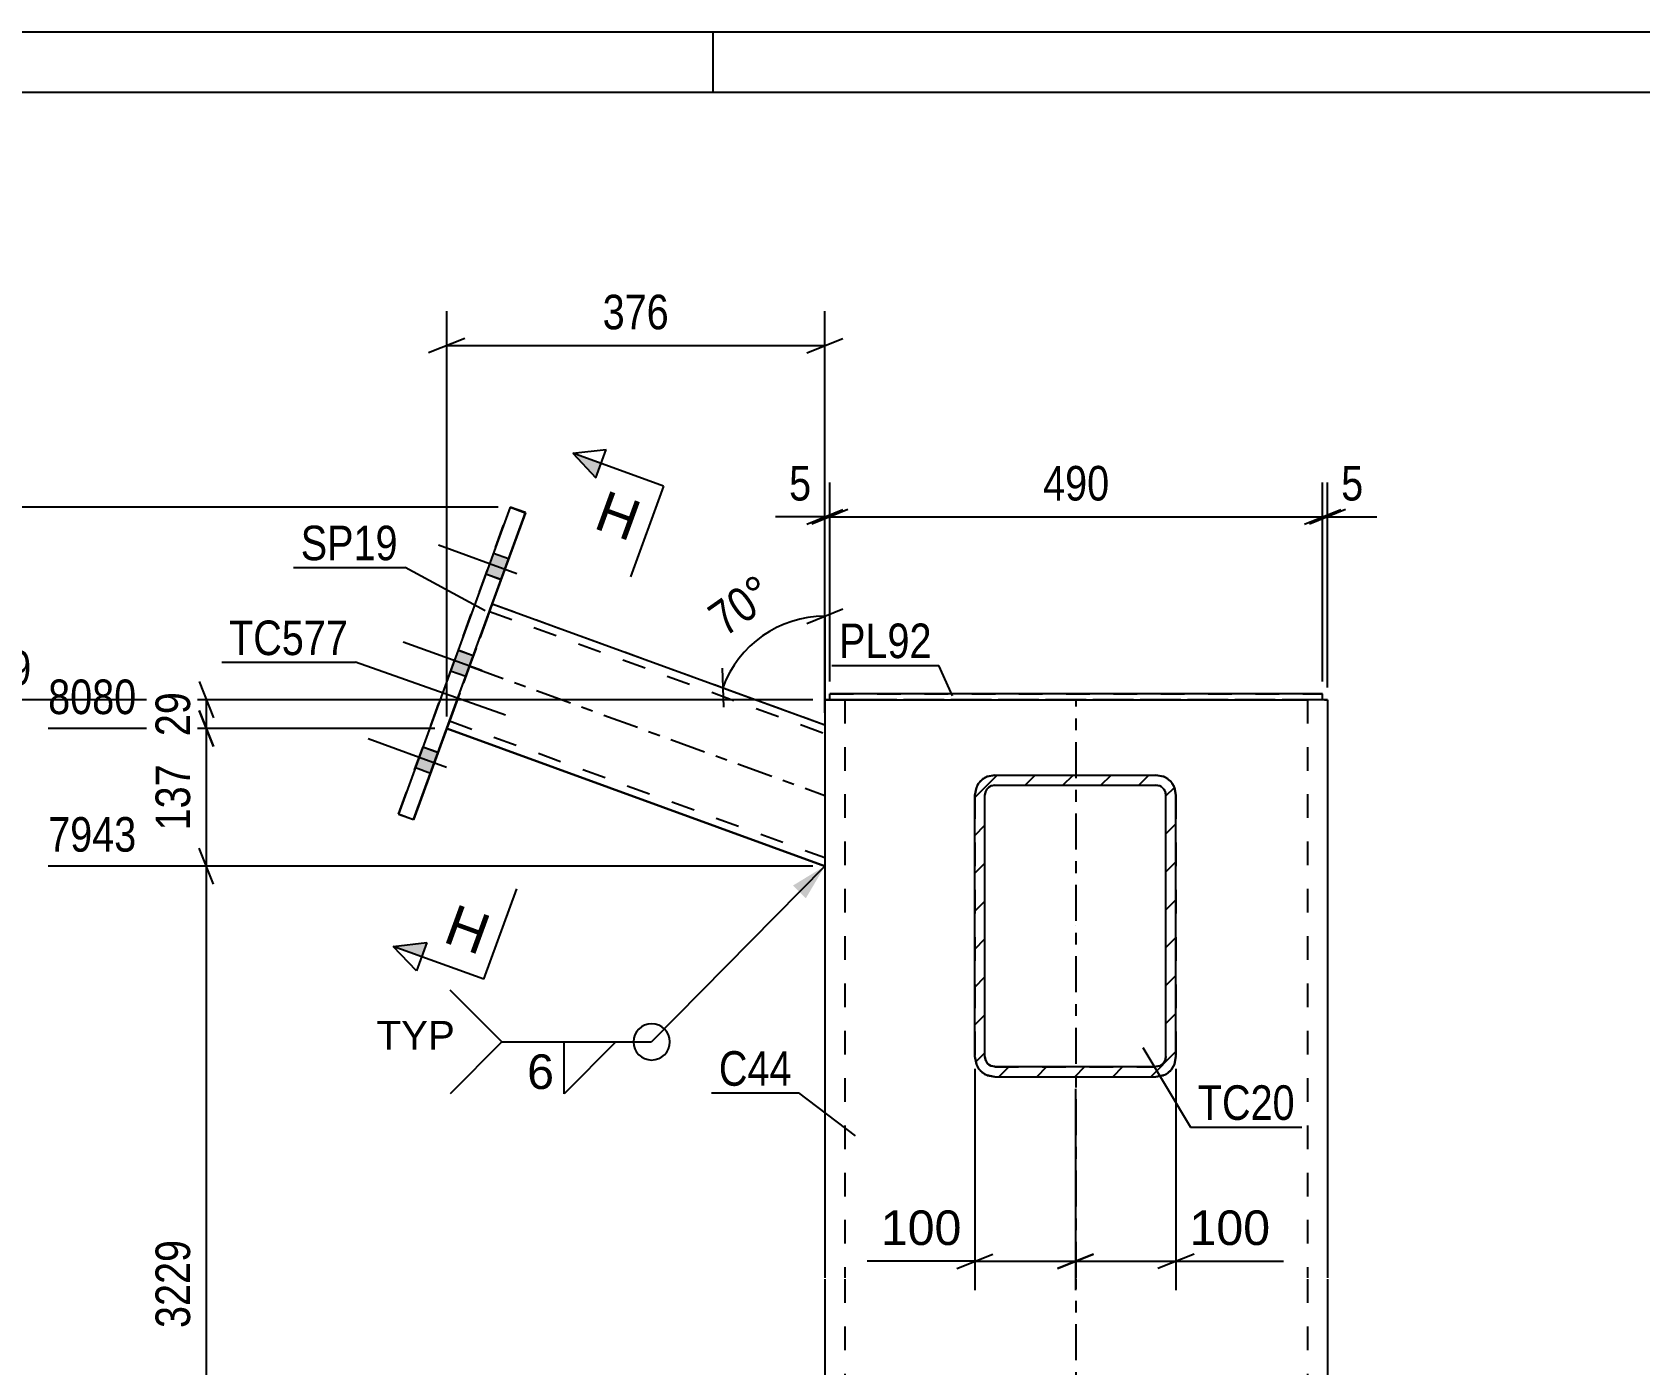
# Model space of a CAD drawing. Header units: millimetres. Extents: x -158 to 436, y -213 to 207.
# Drawn here: x 169.2 to 302.4, y 96.2 to 206.7 of the extents above; entities that cross this region are included whole.
import ezdxf

# ---------------------------------------------------------------- set-up
doc = ezdxf.new("R2010")
doc.units = ezdxf.units.MM
doc.linetypes.add('DXK_LINE_DOT2', pattern=[3.9198, 1.9599, -1.9599])
doc.linetypes.add('DXK_LINE_DOT3', pattern=[5.9187, 2.979, -0.9799, 0.9799, -0.9799])
doc.styles.add('Arial', font='ARIAL.TTF', dxfattribs={"height": 0.2})
doc.styles.add('Arial Narrow', font='ARIALN.TTF', dxfattribs={"height": 0.2})

# ---------------------------------------------------------------- blocks, each defined once
blk = doc.blocks.new('Unknown-284859241-1134')
at = {"color": 5, "linetype": 'Continuous'}
for p, q in [((435.6, 206.66), (-158.4, 206.66)), ((225.6, 201.66), (225.6, 206.66)), ((430.6, 201.66), (-153.4, 201.66))]:
    blk.add_line(p, q, dxfattribs=at)
blk = doc.blocks.new('Bolt-284859241-2456 - 2450')
at = {"linetype": 'Continuous'}
for points in [[(207.38, 163.45), (206.75, 161.73), (208, 161.28), (208.63, 163)], [(207.38, 163.45), (206.75, 161.73), (208, 161.27), (208.63, 163)], [(207.38, 163.45), (206.75, 161.73), (208, 161.27), (208.63, 163)], [(204.45, 155.43), (203.83, 153.71), (205.08, 153.25), (205.71, 154.97)], [(204.45, 155.42), (203.83, 153.7), (205.08, 153.25), (205.71, 154.97)], [(201.53, 147.4), (200.91, 145.68), (202.16, 145.22), (202.79, 146.95)], [(201.53, 147.4), (200.91, 145.68), (202.16, 145.22), (202.79, 146.94)], [(201.53, 147.4), (200.91, 145.68), (202.16, 145.22), (202.79, 146.94)]]:
    blk.add_hatch(color=1, dxfattribs=at).paths.add_polyline_path(points)
at = {"color": 1, "linetype": 'Continuous'}
for p, q in [((209.33, 161.77), (202.83, 164.13)), ((209.33, 161.76), (202.83, 164.13)), ((209.33, 161.76), (202.83, 164.13)), ((208.63, 163), (207.38, 163.45)), ((208.63, 163), (207.38, 163.45)), ((208.63, 163), (207.38, 163.45)), ((208, 161.28), (206.75, 161.73)), ((208, 161.27), (206.75, 161.73)), ((208, 161.27), (206.75, 161.73)), ((206.41, 153.74), (199.91, 156.11)), ((206.41, 153.74), (199.91, 156.1)), ((205.71, 154.97), (204.45, 155.43)), ((205.71, 154.97), (204.45, 155.42)), ((205.08, 153.25), (203.83, 153.71)), ((205.08, 153.25), (203.83, 153.7)), ((203.49, 145.71), (196.99, 148.08)), ((203.49, 145.71), (196.99, 148.08)), ((203.49, 145.71), (196.99, 148.08)), ((202.79, 146.95), (201.53, 147.4)), ((202.79, 146.94), (201.53, 147.4)), ((202.79, 146.94), (201.53, 147.4)), ((202.16, 145.22), (200.91, 145.68)), ((202.16, 145.22), (200.91, 145.68)), ((202.16, 145.22), (200.91, 145.68))]:
    blk.add_line(p, q, dxfattribs=at)
blk = doc.blocks.new('Part-284859241-2461 - 2450')
at = {"color": 2, "linetype": 'Continuous'}
for p, q in [((208.77, 167.29), (199.51, 141.84)), ((200.76, 141.39), (210.03, 166.84)), ((210.03, 166.83), (207.28, 159.28)), ((210.03, 166.84), (208.77, 167.29)), ((210.02, 166.83), (210.03, 166.83)), ((210.03, 166.83), (210.03, 166.84)), ((203.51, 148.94), (200.76, 141.38)), ((200.76, 141.38), (199.51, 141.84)), ((199.51, 141.84), (199.51, 141.84)), ((199.51, 141.84), (199.51, 141.84)), ((199.51, 141.84), (200.76, 141.39)), ((200.76, 141.38), (200.76, 141.39))]:
    blk.add_line(p, q, dxfattribs=at)
at = {"color": 7, "linetype": 'DXK_LINE_DOT2'}
for p, q in [((199.51, 141.84), (208.77, 167.29)), ((208.77, 167.29), (210.02, 166.83)), ((208.77, 167.29), (208.77, 167.29)), ((207.28, 159.28), (203.51, 148.94))]:
    blk.add_line(p, q, dxfattribs=at)
blk = doc.blocks.new('Part-284859241-2500 - 2450')
at = {"linetype": 'Continuous'}
blk.add_hatch(color=2, dxfattribs=at).paths.add_polyline_path([(276.5, 37.3), (275.7, 38.7), (277.3, 38.7)])
at = {"color": 2, "linetype": 'Continuous'}
for p, q in [((234.84, 151.33), (234.84, 103.41)), ((234.84, 151.33), (235.09, 151.33)), ((235.09, 151.33), (235.25, 151.33)), ((236.65, 151.33), (236.89, 151.33)), ((236.89, 151.33), (238.17, 151.33)), ((238.17, 151.33), (273.17, 151.33)), ((273.17, 151.33), (274.44, 151.33)), ((274.69, 151.33), (274.44, 151.33)), ((276.25, 151.33), (276.09, 151.33)), ((276.25, 151.33), (276.5, 151.33)), ((276.5, 151.33), (276.5, 103.41)), ((234.84, 103.31), (234.84, 37.4)), ((276.5, 103.31), (276.5, 37.4)), ((276.5, 37.3), (275.7, 38.7)), ((275.7, 38.7), (277.3, 38.7)), ((277.3, 38.7), (276.5, 37.3)), ((234.84, 37.3), (234.84, 20.63)), ((276.5, 37.3), (276.5, 20.63))]:
    blk.add_line(p, q, dxfattribs=at)
at = {"color": 7, "linetype": 'DXK_LINE_DOT2'}
for p, q in [((235.09, 151.33), (234.84, 151.33)), ((235.81, 151.33), (235.09, 151.33)), ((235.25, 151.33), (235.81, 151.33)), ((236.89, 151.33), (235.81, 151.33)), ((235.81, 151.33), (236.65, 151.33)), ((236.5, 151.33), (236.5, 103.41)), ((236.63, 151.33), (236.5, 151.33)), ((236.5, 151.33), (236.63, 151.33)), ((236.99, 151.33), (236.63, 151.33)), ((236.63, 151.33), (236.99, 151.33)), ((238.17, 151.33), (236.89, 151.33)), ((237.53, 151.33), (236.99, 151.33)), ((236.99, 151.33), (237.53, 151.33)), ((238.17, 151.33), (237.53, 151.33)), ((237.53, 151.33), (238.17, 151.33)), ((238.17, 151.33), (273.17, 151.33)), ((238.17, 151.33), (273.17, 151.33)), ((238.17, 151.33), (273.17, 151.33)), ((273.81, 151.33), (273.17, 151.33)), ((273.17, 151.33), (273.81, 151.33)), ((274.44, 151.33), (273.17, 151.33)), ((274.35, 151.33), (273.81, 151.33)), ((273.81, 151.33), (274.35, 151.33)), ((274.71, 151.33), (274.35, 151.33)), ((274.35, 151.33), (274.71, 151.33)), ((275.53, 151.33), (274.44, 151.33)), ((275.53, 151.33), (274.69, 151.33)), ((274.84, 151.33), (274.71, 151.33)), ((274.71, 151.33), (274.84, 151.33)), ((274.84, 151.33), (274.84, 103.41)), ((276.09, 151.33), (275.53, 151.33)), ((276.25, 151.33), (275.53, 151.33)), ((276.5, 151.33), (276.25, 151.33)), ((236.5, 103.31), (236.5, 37.4)), ((274.84, 103.31), (274.84, 37.4)), ((236.5, 37.3), (236.5, 8.12)), ((274.84, 37.3), (274.84, 8.12)), ((234.84, 20.63), (234.84, 8.12)), ((276.5, 20.63), (276.5, 8.12)), ((234.84, 8.12), (234.84, 8.13)), ((235.09, 8.13), (234.84, 8.13)), ((234.84, 8.12), (235.09, 8.12)), ((235.81, 8.13), (235.09, 8.13)), ((235.09, 8.12), (235.81, 8.12)), ((236.89, 8.13), (235.81, 8.13)), ((235.81, 8.12), (236.89, 8.12)), ((236.5, 8.12), (236.5, 8.13)), ((236.5, 8.13), (236.63, 8.13)), ((236.63, 8.12), (236.5, 8.12)), ((236.63, 8.13), (236.99, 8.13)), ((236.99, 8.12), (236.63, 8.12)), ((238.17, 8.13), (236.89, 8.13)), ((236.89, 8.12), (238.17, 8.12)), ((236.99, 8.13), (237.53, 8.13)), ((237.53, 8.12), (236.99, 8.12)), ((237.53, 8.13), (238.17, 8.13)), ((238.17, 8.12), (237.53, 8.12)), ((238.17, 8.13), (273.17, 8.13)), ((238.17, 8.13), (273.17, 8.13)), ((238.17, 8.12), (273.17, 8.12)), ((238.17, 8.12), (273.17, 8.12)), ((273.17, 8.13), (273.81, 8.13)), ((274.44, 8.13), (273.17, 8.13)), ((273.81, 8.12), (273.17, 8.12)), ((273.17, 8.12), (274.44, 8.12)), ((273.81, 8.13), (274.35, 8.13)), ((274.35, 8.12), (273.81, 8.12)), ((274.35, 8.13), (274.71, 8.13)), ((274.71, 8.12), (274.35, 8.12)), ((275.53, 8.13), (274.44, 8.13)), ((274.44, 8.12), (275.53, 8.12)), ((274.71, 8.13), (274.84, 8.13)), ((274.84, 8.12), (274.71, 8.12)), ((274.84, 8.12), (274.84, 8.13)), ((276.25, 8.13), (275.53, 8.13)), ((275.53, 8.12), (276.25, 8.12)), ((276.5, 8.13), (276.25, 8.13)), ((276.25, 8.12), (276.5, 8.12)), ((276.5, 8.12), (276.5, 8.13))]:
    blk.add_line(p, q, dxfattribs=at)
at = {"color": 7, "linetype": 'DXK_LINE_DOT3'}
for p, q in [((255.67, 103.41), (255.67, 151.33)), ((255.67, 37.4), (255.67, 103.31)), ((255.67, 8.13), (255.67, 37.3))]:
    blk.add_line(p, q, dxfattribs=at)
at = {"color": 2, "linetype": 'Continuous'}
blk.add_circle((276.5, 38.2), 1, dxfattribs=at)
blk = doc.blocks.new('Part-284859241-2540 - 2450')
at = {"color": 7, "linetype": 'DXK_LINE_DOT2'}
for p, q in [((247.4, 144.05), (247.27, 143.41)), ((248.94, 145.08), (248.3, 144.95)), ((248.62, 144.18), (248.94, 144.24)), ((248.94, 145.08), (262.27, 145.08)), ((248.94, 145.08), (248.94, 145.08)), ((248.94, 144.24), (248.94, 144.24)), ((248.94, 144.24), (262.27, 144.24)), ((262.27, 145.08), (262.27, 145.08)), ((262.91, 144.95), (262.27, 145.08)), ((262.27, 144.24), (262.27, 144.24)), ((262.27, 144.24), (262.59, 144.18)), ((263.94, 143.41), (263.81, 144.05)), ((247.27, 143.41), (247.27, 121.74)), ((248.11, 143.41), (248.17, 143.73)), ((248.11, 143.41), (248.11, 143.41)), ((248.11, 121.74), (248.11, 143.41)), ((248.17, 143.73), (248.17, 143.73)), ((263.04, 143.73), (263.04, 143.73)), ((263.04, 143.73), (263.11, 143.41)), ((263.11, 143.41), (263.11, 143.41)), ((263.11, 121.74), (263.11, 143.41)), ((263.94, 143.41), (263.94, 121.74)), ((247.27, 121.74), (247.4, 121.11)), ((248.11, 121.74), (248.11, 121.74)), ((248.17, 121.43), (248.11, 121.74)), ((263.11, 121.74), (263.04, 121.43)), ((263.11, 121.74), (263.11, 121.74)), ((263.81, 121.11), (263.94, 121.74)), ((247.4, 121.1), (247.4, 121.11)), ((248.3, 120.2), (248.94, 120.08)), ((248.94, 120.91), (248.62, 120.97)), ((248.94, 120.91), (248.94, 120.91)), ((248.94, 120.91), (262.27, 120.91)), ((248.94, 120.08), (262.27, 120.08)), ((248.94, 120.08), (248.94, 120.08)), ((262.59, 120.97), (262.27, 120.91)), ((262.27, 120.91), (262.27, 120.91)), ((262.27, 120.08), (262.91, 120.2)), ((262.27, 120.08), (262.27, 120.08)), ((263.81, 121.1), (263.81, 121.11))]:
    blk.add_line(p, q, dxfattribs=at)
at = {"color": 7, "linetype": 'DXK_LINE_DOT3'}
blk.add_line((255.61, 132.58), (255.61, 132.58), dxfattribs=at)
at = {"color": 7, "linetype": 'DXK_LINE_DOT2'}
for centre, radius, start, end in [((248.94, 143.41), 1.67, 112.5, 157.5), ((248.94, 143.41), 0.833, 112.5, 157.5), ((262.27, 143.41), 0.833, 22.5, 67.5), ((262.27, 143.41), 1.67, 22.5, 67.5), ((248.94, 121.74), 0.833, 202.5, 247.5), ((262.27, 121.74), 0.833, 292.5, 337.5), ((248.94, 121.74), 1.67, 202.5, 247.5), ((262.27, 121.74), 1.67, 292.5, 337.5)]:
    blk.add_arc(centre, radius, start, end, dxfattribs=at)
blk = doc.blocks.new('Part-284859241-2555 - 2450')
at = {"color": 2, "linetype": 'Continuous'}
for p, q in [((276.09, 151.83), (235.25, 151.83)), ((235.25, 151.33), (235.25, 151.83)), ((235.25, 151.33), (236.65, 151.33)), ((276.09, 151.33), (274.69, 151.33)), ((276.09, 151.33), (276.09, 151.83))]:
    blk.add_line(p, q, dxfattribs=at)
at = {"color": 7, "linetype": 'DXK_LINE_DOT2'}
for p, q in [((235.25, 151.83), (276.09, 151.83)), ((276.09, 151.33), (235.25, 151.33)), ((235.25, 151.33), (235.25, 151.33)), ((235.25, 151.33), (235.25, 151.33)), ((274.69, 151.33), (236.65, 151.33)), ((276.09, 151.33), (276.09, 151.33)), ((276.09, 151.33), (276.09, 151.33))]:
    blk.add_line(p, q, dxfattribs=at)
blk = doc.blocks.new('Part-284859241-2585 - 2450')
at = {"color": 7, "linetype": 'DXK_LINE_DOT2'}
for p, q in [((206.91, 158.26), (207.03, 158.6)), ((207.03, 158.6), (206.98, 158.47)), ((207.14, 158.91), (206.99, 158.5)), ((206.99, 158.5), (207.14, 158.91)), ((207.03, 158.6), (207.05, 158.65)), ((207.05, 158.65), (207.03, 158.6)), ((207.05, 158.65), (207.05, 158.65)), ((207.05, 158.65), (234.84, 148.54)), ((207.05, 158.65), (234.84, 148.54)), ((207.24, 159.18), (207.14, 158.91)), ((207.14, 158.91), (207.24, 159.18)), ((207.27, 159.28), (207.24, 159.18)), ((207.24, 159.18), (207.27, 159.28)), ((207.27, 159.28), (207.27, 159.28)), ((207.27, 159.28), (234.84, 149.25)), ((206.99, 158.5), (203.76, 149.61)), ((206.99, 158.5), (203.79, 149.72)), ((206.91, 158.26), (203.88, 149.95)), ((206.91, 158.26), (203.88, 149.95)), ((206.98, 158.47), (206.91, 158.26)), ((203.65, 149.31), (203.55, 149.04)), ((203.55, 149.04), (203.65, 149.31)), ((203.65, 149.31), (203.79, 149.72)), ((203.76, 149.61), (203.65, 149.31)), ((203.76, 149.62), (203.74, 149.57)), ((203.74, 149.57), (203.76, 149.61)), ((203.74, 149.57), (203.74, 149.57)), ((203.74, 149.57), (234.84, 138.25)), ((203.74, 149.57), (234.84, 138.25)), ((203.88, 149.95), (203.76, 149.62)), ((203.76, 149.61), (203.81, 149.75)), ((203.81, 149.75), (203.88, 149.95)), ((234.84, 149.25), (234.84, 137.54)), ((203.55, 149.04), (203.51, 148.94)), ((203.51, 148.94), (203.55, 149.04)), ((203.51, 148.94), (203.51, 148.94))]:
    blk.add_line(p, q, dxfattribs=at)
at = {"color": 2, "linetype": 'Continuous'}
for p, q in [((207.27, 159.28), (234.84, 149.25)), ((234.84, 137.54), (203.51, 148.94)), ((203.51, 148.94), (234.84, 137.54))]:
    blk.add_line(p, q, dxfattribs=at)
at = {"color": 7, "linetype": 'DXK_LINE_DOT3'}
blk.add_line((205.39, 154.11), (234.84, 143.39), dxfattribs=at)
blk = doc.blocks.new('Part-284859241-2592 - 2450')
at = {"linetype": 'Continuous'}
h = blk.add_hatch(dxfattribs=at)
h.set_pattern_fill('', scale=0.7, style=0, pattern_type=0)
h.set_pattern_definition([(45, (263.812, 144.0593), (-1.57154, 1.57154), [])])
h.paths.add_polyline_path([(263.94, 143.42), (263.81, 144.06), (263.45, 144.6), (262.91, 144.96), (262.27, 145.09), (248.94, 145.09), (248.3, 144.96), (247.76, 144.6), (247.4, 144.06), (247.27, 143.42), (247.27, 121.75), (247.4, 121.12), (247.76, 120.58), (248.3, 120.22), (248.94, 120.09), (262.27, 120.09), (262.91, 120.22), (263.45, 120.58), (263.81, 121.12), (263.94, 121.75)])
h.paths.add_polyline_path([(263.04, 121.44), (262.86, 121.17), (262.59, 120.98), (262.27, 120.92), (248.94, 120.92), (248.62, 120.98), (248.35, 121.17), (248.17, 121.44), (248.11, 121.75), (248.11, 143.42), (248.17, 143.74), (248.35, 144.01), (248.62, 144.19), (248.94, 144.25), (262.27, 144.25), (262.59, 144.19), (262.86, 144.01), (263.04, 143.74), (263.11, 143.42), (263.11, 121.75)])
at = {"color": 7, "linetype": 'DXK_LINE_DOT2'}
for p, q in [((247.27, 143.42), (247.4, 144.06)), ((248.3, 144.96), (248.94, 145.09)), ((248.94, 145.09), (262.27, 145.09)), ((248.94, 145.09), (248.94, 145.09)), ((262.27, 145.09), (262.27, 145.09)), ((262.27, 145.09), (262.91, 144.96)), ((263.81, 144.06), (263.94, 143.42)), ((247.27, 143.42), (247.27, 143.42)), ((247.27, 143.42), (247.27, 121.75)), ((248.17, 143.74), (248.11, 143.42)), ((248.11, 143.42), (248.11, 143.42)), ((248.11, 121.75), (248.11, 143.42)), ((248.17, 143.74), (248.17, 143.74)), ((263.04, 143.74), (263.04, 143.74)), ((263.11, 143.42), (263.04, 143.74)), ((263.11, 143.42), (263.11, 143.42)), ((263.11, 121.75), (263.11, 143.42)), ((263.94, 143.42), (263.94, 121.75)), ((247.4, 121.11), (247.27, 121.75)), ((248.11, 121.75), (248.11, 121.75)), ((248.11, 121.75), (248.17, 121.43)), ((263.04, 121.43), (263.11, 121.75)), ((263.11, 121.75), (263.11, 121.75)), ((263.94, 121.75), (263.81, 121.11)), ((247.4, 121.11), (247.4, 121.12)), ((248.62, 120.98), (248.94, 120.92)), ((248.94, 120.92), (248.94, 120.92)), ((248.94, 120.92), (262.27, 120.92)), ((262.27, 120.92), (262.59, 120.98)), ((262.27, 120.92), (262.27, 120.92)), ((263.81, 121.11), (263.81, 121.12))]:
    blk.add_line(p, q, dxfattribs=at)
at = {"color": 2, "linetype": 'Continuous'}
for p, q in [((247.4, 144.06), (247.27, 143.42)), ((248.94, 145.09), (248.3, 144.96)), ((248.94, 144.25), (248.62, 144.19)), ((248.62, 144.19), (248.94, 144.25)), ((248.94, 145.09), (262.27, 145.09)), ((248.94, 144.25), (248.94, 144.25)), ((248.94, 144.25), (262.27, 144.25)), ((248.94, 144.25), (262.27, 144.25)), ((262.91, 144.96), (262.27, 145.09)), ((262.27, 144.25), (262.27, 144.25)), ((262.59, 144.19), (262.27, 144.25)), ((262.27, 144.25), (262.59, 144.19)), ((263.94, 143.42), (263.81, 144.06)), ((247.27, 121.75), (247.27, 143.42)), ((248.11, 143.42), (248.17, 143.74)), ((248.11, 121.75), (248.11, 143.42)), ((263.04, 143.74), (263.11, 143.42)), ((263.11, 121.75), (263.11, 143.42)), ((263.94, 121.75), (263.94, 143.42)), ((247.27, 121.75), (247.4, 121.12)), ((248.17, 121.44), (248.11, 121.75)), ((263.11, 121.75), (263.04, 121.44)), ((263.81, 121.12), (263.94, 121.75)), ((248.3, 120.22), (248.94, 120.09)), ((248.94, 120.09), (248.3, 120.21)), ((248.94, 120.92), (248.62, 120.98)), ((248.94, 120.92), (262.27, 120.92)), ((248.94, 120.09), (262.27, 120.09)), ((248.94, 120.09), (248.94, 120.09)), ((248.94, 120.09), (262.27, 120.09)), ((262.59, 120.98), (262.27, 120.92)), ((262.27, 120.09), (262.91, 120.22)), ((262.91, 120.21), (262.27, 120.09)), ((262.27, 120.09), (262.27, 120.09))]:
    blk.add_line(p, q, dxfattribs=at)
at = {"color": 7, "linetype": 'DXK_LINE_DOT3'}
blk.add_line((255.61, 132.59), (255.61, 132.59), dxfattribs=at)
at = {"color": 7, "linetype": 'DXK_LINE_DOT2'}
for centre, radius, start, end in [((248.94, 143.42), 1.67, 112.5, 157.5), ((262.27, 143.42), 1.67, 22.5, 67.5), ((248.94, 121.75), 0.833, 202.5, 247.5), ((262.27, 121.75), 0.833, 292.5, 337.5)]:
    blk.add_arc(centre, radius, start, end, dxfattribs=at)
at = {"color": 2, "linetype": 'Continuous'}
for centre, radius, start, end in [((248.94, 143.42), 1.67, 112.5, 157.5), ((248.94, 143.42), 0.833, 112.5, 157.5), ((248.94, 143.42), 0.833, 112.5, 157.5), ((262.27, 143.42), 0.833, 22.5, 67.5), ((262.27, 143.42), 0.833, 22.5, 67.5), ((262.27, 143.42), 1.67, 22.5, 67.5), ((248.94, 121.75), 0.833, 202.5, 247.5), ((262.27, 121.75), 0.833, 292.5, 337.5), ((248.94, 121.75), 1.67, 202.5, 247.5), ((248.94, 121.75), 1.67, 202.5, 247.5), ((262.27, 121.75), 1.67, 292.5, 337.5), ((262.27, 121.75), 1.67, 292.5, 337.5)]:
    blk.add_arc(centre, radius, start, end, dxfattribs=at)
blk = doc.blocks.new('StraightDimension-284859241-5247 - 2450')
at = {"color": 7, "linetype": 'Continuous'}
for p, q in [((182.99, 150.44), (184.19, 147.44)), ((202.51, 148.94), (170.48, 148.94)), ((183.59, 137.54), (183.59, 148.94)), ((184.19, 136.04), (182.99, 139.04)), ((233.84, 137.54), (170.48, 137.54))]:
    blk.add_line(p, q, dxfattribs=at)
at = {"color": 0}
blk.add_wipeout([(182.84, 146.58), (178.64, 146.58), (178.64, 139.9), (182.84, 139.9)], dxfattribs=at)
at = {"color": 3, "style": 'Arial Narrow'}
blk.add_text('137', height=2.863, rotation=90.0002, dxfattribs=at).set_placement((182.24, 140.5))
at = {"color": 0, "linetype": 'Continuous'}
blk.add_wipeout([(178.39, 149.54), (178.39, 153.74), (169.88, 153.74), (169.88, 149.54)], dxfattribs=at)
at = {"color": 3, "linetype": 'Continuous', "style": 'Arial Narrow'}
blk.add_text('8080', height=2.863, dxfattribs=at).set_placement((170.48, 150.14))
blk = doc.blocks.new('StraightDimension-284859241-5248 - 2450')
at = {"color": 7, "linetype": 'Continuous'}
for p, q in [((184.19, 136.04), (182.99, 139.04)), ((233.84, 137.54), (170.48, 137.54)), ((183.59, 68.29), (183.59, 137.54)), ((182.99, 69.79), (184.19, 66.79)), ((210.34, 68.29), (174.98, 68.29))]:
    blk.add_line(p, q, dxfattribs=at)
at = {"color": 0}
blk.add_wipeout([(182.84, 107.17), (178.64, 107.17), (178.64, 98.66), (182.84, 98.66)], dxfattribs=at)
at = {"color": 3, "style": 'Arial Narrow'}
blk.add_text('3229', height=2.863, rotation=90.0002, dxfattribs=at).set_placement((182.24, 99.26))
at = {"color": 0, "linetype": 'Continuous'}
blk.add_wipeout([(178.39, 138.14), (178.39, 142.34), (169.88, 142.34), (169.88, 138.14)], dxfattribs=at)
at = {"color": 3, "linetype": 'Continuous', "style": 'Arial Narrow'}
blk.add_text('7943', height=2.863, dxfattribs=at).set_placement((170.48, 138.74))
blk = doc.blocks.new('StraightDimension-284859241-2654 - 2450')
at = {"color": 7, "linetype": 'Continuous'}
for p, q in [((160.15, 165.79), (158.95, 168.79)), ((207.77, 167.29), (156.7, 167.29)), ((159.55, 6.04), (159.55, 167.29)), ((158.95, 7.54), (160.15, 4.54)), ((221.34, 6.04), (156.7, 6.04))]:
    blk.add_line(p, q, dxfattribs=at)
at = {"color": 0}
blk.add_wipeout([(158.8, 90.92), (154.6, 90.92), (154.6, 82.41), (158.8, 82.41)], dxfattribs=at)
at = {"color": 3, "style": 'Arial Narrow'}
blk.add_text('8326', height=2.863, rotation=90.0002, dxfattribs=at).set_placement((158.2, 83.01))
blk = doc.blocks.new('StraightDimension-284859241-8854 - 2450')
at = {"color": 7, "linetype": 'Continuous'}
for p, q in [((263.94, 120.75), (263.94, 102.39)), ((255.61, 119.08), (255.61, 102.39)), ((254.11, 104.19), (257.11, 105.39)), ((265.44, 105.39), (262.44, 104.19)), ((255.61, 104.79), (263.94, 104.79)), ((263.94, 104.79), (272.86, 104.79)), ((263.94, 104.79), (272.86, 104.79))]:
    blk.add_line(p, q, dxfattribs=at)
at = {"color": 0}
blk.add_wipeout([(272.33, 105.54), (272.33, 109.74), (264.46, 109.74), (264.46, 105.54)], dxfattribs=at)
at = {"color": 3, "style": 'Arial'}
blk.add_text('100', height=2.865, dxfattribs=at).set_placement((265.06, 106.14))
blk = doc.blocks.new('StraightDimension-284859241-2725 - 2450')
at = {"color": 7, "linetype": 'Continuous'}
for p, q in [((235.25, 152.83), (235.25, 169.34)), ((276.09, 152.83), (276.09, 169.34)), ((236.75, 167.09), (233.75, 165.89)), ((274.59, 165.89), (277.59, 167.09)), ((235.25, 166.49), (276.09, 166.49))]:
    blk.add_line(p, q, dxfattribs=at)
at = {"color": 0}
blk.add_wipeout([(259.01, 167.24), (259.01, 171.44), (252.33, 171.44), (252.33, 167.24)], dxfattribs=at)
at = {"color": 3, "style": 'Arial Narrow'}
blk.add_text('490', height=2.863, dxfattribs=at).set_placement((252.93, 167.84))
blk = doc.blocks.new('StraightDimension-284859241-2628 - 2450')
at = {"color": 7, "linetype": 'Continuous'}
for p, q in [((203.51, 149.94), (203.51, 183.53)), ((234.84, 152.33), (234.84, 183.53)), ((205.01, 181.28), (202.01, 180.08)), ((233.34, 180.08), (236.34, 181.28)), ((203.51, 180.68), (234.84, 180.68))]:
    blk.add_line(p, q, dxfattribs=at)
at = {"color": 0}
blk.add_wipeout([(222.52, 181.43), (222.52, 185.63), (215.83, 185.63), (215.83, 181.43)], dxfattribs=at)
at = {"color": 3, "style": 'Arial Narrow'}
blk.add_text('376', height=2.863, dxfattribs=at).set_placement((216.43, 182.03))
blk = doc.blocks.new('StraightDimension-284859241-5246 - 2450')
at = {"color": 7, "linetype": 'Continuous'}
for p, q in [((182.99, 152.83), (184.19, 149.83)), ((233.84, 151.33), (161.78, 151.33)), ((183.59, 148.94), (183.59, 151.33)), ((184.19, 147.44), (182.99, 150.44)), ((202.51, 148.94), (170.48, 148.94))]:
    blk.add_line(p, q, dxfattribs=at)
at = {"color": 0, "linetype": 'Continuous'}
blk.add_wipeout([(169.69, 151.93), (169.69, 156.13), (161.18, 156.13), (161.18, 151.93)], dxfattribs=at)
at = {"color": 0}
blk.add_wipeout([(182.84, 152.56), (178.64, 152.56), (178.64, 147.71), (182.84, 147.71)], dxfattribs=at)
at = {"color": 3, "linetype": 'Continuous', "style": 'Arial Narrow'}
blk.add_text('8109', height=2.863, dxfattribs=at).set_placement((161.78, 152.53))
at = {"color": 3, "style": 'Arial Narrow'}
blk.add_text('29', height=2.863, rotation=90.0002, dxfattribs=at).set_placement((182.24, 148.31))
blk = doc.blocks.new('AngleDimension-284859241-2690 - 2450')
at = {"color": 7, "linetype": 'Continuous'}
for p, q in [((233.34, 157.65), (236.34, 158.85)), ((234.84, 150.25), (234.84, 158.25)), ((234.84, 158.25), (234.84, 149.25)), ((226.33, 153.94), (226.43, 150.71)), ((226.38, 152.32), (234.84, 149.25))]:
    blk.add_line(p, q, dxfattribs=at)
blk.add_arc((234.84, 149.25), 9, 90, 160, dxfattribs=at)
at = {"color": 0}
blk.add_wipeout([(231.7, 159.36), (229.29, 162.8), (224, 159.09), (226.41, 155.65)], dxfattribs=at)
at = {"color": 3, "style": 'Arial Narrow'}
blk.add_text('70°', height=2.863, rotation=35.002, dxfattribs=at).set_placement((226.56, 156.49))
blk = doc.blocks.new('StraightDimension-284859241-2719 - 2450')
at = {"color": 7, "linetype": 'Continuous'}
for p, q in [((234.84, 152.33), (234.84, 169.34)), ((235.25, 152.83), (235.25, 169.34)), ((233.34, 165.89), (236.34, 167.09)), ((236.75, 167.09), (233.75, 165.89)), ((234.84, 166.49), (230.76, 166.49)), ((234.84, 166.49), (230.76, 166.49)), ((234.84, 166.49), (235.25, 166.49))]:
    blk.add_line(p, q, dxfattribs=at)
at = {"color": 0}
blk.add_wipeout([(234.31, 167.24), (234.31, 171.44), (231.28, 171.44), (231.28, 167.24)], dxfattribs=at)
at = {"color": 3, "style": 'Arial Narrow'}
blk.add_text('5', height=2.86, dxfattribs=at).set_placement((231.88, 167.84))
blk = doc.blocks.new('StraightDimension-284859241-2733 - 2450')
at = {"color": 7, "linetype": 'Continuous'}
for p, q in [((276.09, 152.83), (276.09, 169.34)), ((276.5, 152.33), (276.5, 169.34)), ((274.59, 165.89), (277.59, 167.09)), ((278, 167.09), (275, 165.89)), ((276.09, 166.49), (276.5, 166.49)), ((276.5, 166.49), (280.58, 166.49)), ((276.5, 166.49), (280.58, 166.49))]:
    blk.add_line(p, q, dxfattribs=at)
at = {"color": 0}
blk.add_wipeout([(280.06, 167.24), (280.06, 171.44), (277.03, 171.44), (277.03, 167.24)], dxfattribs=at)
at = {"color": 3, "style": 'Arial Narrow'}
blk.add_text('5', height=2.86, dxfattribs=at).set_placement((277.63, 167.84))
blk = doc.blocks.new('StraightDimension-284859241-8855 - 2450')
at = {"color": 7, "linetype": 'Continuous'}
for p, q in [((247.27, 120.75), (247.27, 102.39)), ((255.61, 119.08), (255.61, 102.39)), ((245.77, 104.19), (248.77, 105.39)), ((257.11, 105.39), (254.11, 104.19)), ((247.27, 104.79), (238.35, 104.79)), ((247.27, 104.79), (238.35, 104.79)), ((247.27, 104.79), (255.61, 104.79))]:
    blk.add_line(p, q, dxfattribs=at)
at = {"color": 0}
blk.add_wipeout([(246.75, 105.54), (246.75, 109.74), (238.88, 109.74), (238.88, 105.54)], dxfattribs=at)
at = {"color": 3, "style": 'Arial'}
blk.add_text('100', height=2.865, dxfattribs=at).set_placement((239.48, 106.14))
blk = doc.blocks.new('Mark-284859241-2457 - 2450')
at = {"color": 0}
blk.add_wipeout([(199.45, 162.89), (199.45, 165.89), (191.41, 165.89), (191.41, 162.89)], dxfattribs=at)
blk.add_wipeout([(199.45, 162.89), (199.45, 165.89), (191.41, 165.89), (191.41, 162.89)], dxfattribs=at)
at = {"color": 30, "linetype": 'Continuous'}
for p in [(190.81, 162.29), (206.69, 158.7)]:
    blk.add_line(p, (200.05, 162.29), dxfattribs=at)
at = {"color": 3, "style": 'Arial Narrow'}
blk.add_text('SP19', height=2.863, dxfattribs=at).set_placement((191.41, 162.89))
blk = doc.blocks.new('Mark-284859241-2496 - 2450')
at = {"color": 0}
blk.add_wipeout([(232.08, 119.34), (232.08, 122.34), (226.06, 122.34), (226.06, 119.34)], dxfattribs=at)
blk.add_wipeout([(232.08, 119.34), (232.08, 122.34), (226.06, 122.34), (226.06, 119.34)], dxfattribs=at)
at = {"color": 30, "linetype": 'Continuous'}
for p in [(225.46, 118.74), (237.37, 115.2)]:
    blk.add_line(p, (232.68, 118.74), dxfattribs=at)
at = {"color": 3, "style": 'Arial Narrow'}
blk.add_text('C44', height=2.863, dxfattribs=at).set_placement((226.06, 119.34))
blk = doc.blocks.new('Mark-284859241-2551 - 2450')
at = {"color": 0}
blk.add_wipeout([(243.7, 154.78), (243.7, 157.78), (236.02, 157.78), (236.02, 154.78)], dxfattribs=at)
blk.add_wipeout([(243.7, 154.78), (243.7, 157.78), (236.02, 157.78), (236.02, 154.78)], dxfattribs=at)
at = {"color": 30, "linetype": 'Continuous'}
for p in [(235.42, 154.18), (245.43, 151.65)]:
    blk.add_line(p, (244.3, 154.18), dxfattribs=at)
at = {"color": 3, "style": 'Arial Narrow'}
blk.add_text('PL92', height=2.863, dxfattribs=at).set_placement((236.02, 154.78))
blk = doc.blocks.new('Mark-284859241-2588 - 2450')
at = {"color": 0}
blk.add_wipeout([(273.78, 116.51), (273.78, 119.51), (265.75, 119.51), (265.75, 116.51)], dxfattribs=at)
blk.add_wipeout([(273.78, 116.51), (273.78, 119.51), (265.75, 119.51), (265.75, 116.51)], dxfattribs=at)
at = {"color": 30, "linetype": 'Continuous'}
for p, q in [((261.18, 122.52), (265.15, 115.91)), ((265.15, 115.91), (274.38, 115.91))]:
    blk.add_line(p, q, dxfattribs=at)
at = {"color": 3, "style": 'Arial Narrow'}
blk.add_text('TC20', height=2.863, dxfattribs=at).set_placement((265.75, 116.51))
blk = doc.blocks.new('SectionMark-284859241-2814 - 2450')
at = {"linetype": 'Continuous'}
for points in [[(216.3, 170.91), (215.87, 169.73), (213.95, 171.76)], [(201.85, 131.21), (201.42, 130.04), (199.07, 130.89)]]:
    blk.add_hatch(color=6, dxfattribs=at).paths.add_polyline_path(points)
at = {"color": 6, "linetype": 'Continuous'}
for p, q in [((213.95, 171.76), (216.73, 172.08)), ((215.87, 169.73), (216.73, 172.08)), ((213.95, 171.76), (215.87, 169.73)), ((199.07, 130.89), (201.85, 131.21)), ((200.99, 128.86), (199.07, 130.89)), ((201.85, 131.21), (200.99, 128.86))]:
    blk.add_line(p, q, dxfattribs=at)
at = {"color": 0, "linetype": 'Continuous'}
for points in [[(218.73, 164.43), (219.93, 167.72), (216.76, 168.88), (215.56, 165.59)], [(206.25, 130.14), (207.45, 133.43), (204.28, 134.58), (203.08, 131.3)]]:
    blk.add_wipeout(points, dxfattribs=at)
at = {"color": 6, "linetype": 'Continuous'}
for p, q in [((221.47, 169.03), (213.95, 171.76)), ((221.47, 169.03), (218.73, 161.51)), ((206.59, 128.16), (209.33, 135.67)), ((206.59, 128.16), (199.07, 130.89))]:
    blk.add_line(p, q, dxfattribs=at)
at = {"color": 3, "linetype": 'Continuous', "style": 'Arial'}
for p in [(215.56, 165.59), (203.08, 131.3)]:
    blk.add_text('H', height=3.34, rotation=-20.002, dxfattribs=at).set_placement(p)
blk = doc.blocks.new('WeldMark-284859241-2848 - 2450')
at = {"linetype": 'Continuous'}
blk.add_hatch(color=30, dxfattribs=at).paths.add_polyline_path([(232.2, 135.93), (234.84, 137.54), (233.27, 134.88)])
at = {"color": 30, "linetype": 'Continuous'}
for p in [(234.84, 137.54), (208.07, 122.97)]:
    blk.add_line(p, (220.49, 122.97), dxfattribs=at)
at = {"color": 3, "linetype": 'Continuous'}
for p, q in [((208.07, 122.97), (203.78, 127.26)), ((208.07, 122.97), (203.78, 118.68)), ((213.25, 122.97), (217.53, 122.97))]:
    blk.add_line(p, q, dxfattribs=at)
for start, end in [(90, 270), (270, 90)]:
    blk.add_arc((220.49, 122.97), 1.5, start, end, dxfattribs=at)
at = {"color": 0}
blk.add_wipeout([(212.59, 118.87), (212.59, 122.27), (209.97, 122.27), (209.97, 118.87)], dxfattribs=at)
at = {"color": 3, "linetype": 'Continuous'}
for p, q in [((217.53, 122.97), (213.25, 118.68)), ((213.25, 118.68), (213.25, 122.97))]:
    blk.add_line(p, q, dxfattribs=at)
at = {"color": 3, "style": 'Arial'}
blk.add_text('6', height=2.87, dxfattribs=at).set_placement((210.17, 119.07))
at = {"color": 0, "linetype": 'Continuous'}
blk.add_wipeout([(204.17, 122.32), (204.17, 124.82), (197.69, 124.82), (197.69, 122.32)], dxfattribs=at)
blk.add_wipeout([(204.17, 122.32), (204.17, 124.82), (197.69, 124.82), (197.69, 122.32)], dxfattribs=at)
at = {"color": 3, "linetype": 'Continuous', "style": 'Arial'}
blk.add_text('TYP', height=2.388, dxfattribs=at).set_placement((197.69, 122.32))
blk = doc.blocks.new('Mark-284859241-6943 - 2450')
at = {"color": 0}
blk.add_wipeout([(195.34, 155.03), (195.34, 158.03), (185.47, 158.03), (185.47, 155.03)], dxfattribs=at)
blk.add_wipeout([(195.34, 155.03), (195.34, 158.03), (185.47, 158.03), (185.47, 155.03)], dxfattribs=at)
at = {"color": 30, "linetype": 'Continuous'}
for p in [(184.87, 154.43), (208.39, 150.06)]:
    blk.add_line(p, (195.94, 154.43), dxfattribs=at)
at = {"color": 3, "style": 'Arial Narrow'}
blk.add_text('TC577', height=2.863, dxfattribs=at).set_placement((185.47, 155.03))

msp = doc.modelspace()

# ---------------------------------------------------------------- block references
for name in ['Unknown-284859241-1134', 'Part-284859241-2461 - 2450', 'Bolt-284859241-2456 - 2450', 'Part-284859241-2585 - 2450', 'Part-284859241-2500 - 2450', 'Part-284859241-2555 - 2450', 'Part-284859241-2592 - 2450', 'Part-284859241-2540 - 2450']:
    msp.add_blockref(name, (0, 0))

# ---------------------------------------------------------------- next in the draw order: block references
for name in ['StraightDimension-284859241-5247 - 2450', 'StraightDimension-284859241-8854 - 2450']:
    msp.add_blockref(name, (0, 0))

# ---------------------------------------------------------------- next in the draw order: block references
for name in ['StraightDimension-284859241-2725 - 2450', 'StraightDimension-284859241-5248 - 2450', 'Mark-284859241-2588 - 2450', 'StraightDimension-284859241-8855 - 2450']:
    msp.add_blockref(name, (0, 0))

# ---------------------------------------------------------------- next in the draw order: block references
for name in ['StraightDimension-284859241-2733 - 2450', 'StraightDimension-284859241-2654 - 2450', 'Mark-284859241-2496 - 2450']:
    msp.add_blockref(name, (0, 0))

# ---------------------------------------------------------------- next in the draw order: block references
msp.add_blockref('StraightDimension-284859241-2628 - 2450', (0, 0))

# ---------------------------------------------------------------- next in the draw order: block references
for name in ['Mark-284859241-2457 - 2450', 'StraightDimension-284859241-5246 - 2450']:
    msp.add_blockref(name, (0, 0))

# ---------------------------------------------------------------- next in the draw order: block references
for name in ['SectionMark-284859241-2814 - 2450', 'AngleDimension-284859241-2690 - 2450']:
    msp.add_blockref(name, (0, 0))

# ---------------------------------------------------------------- next in the draw order: block references
for name in ['StraightDimension-284859241-2719 - 2450', 'Mark-284859241-6943 - 2450', 'WeldMark-284859241-2848 - 2450']:
    msp.add_blockref(name, (0, 0))

# ---------------------------------------------------------------- next in the draw order: block references
msp.add_blockref('Mark-284859241-2551 - 2450', (0, 0))

doc.saveas('drawing.dxf')
